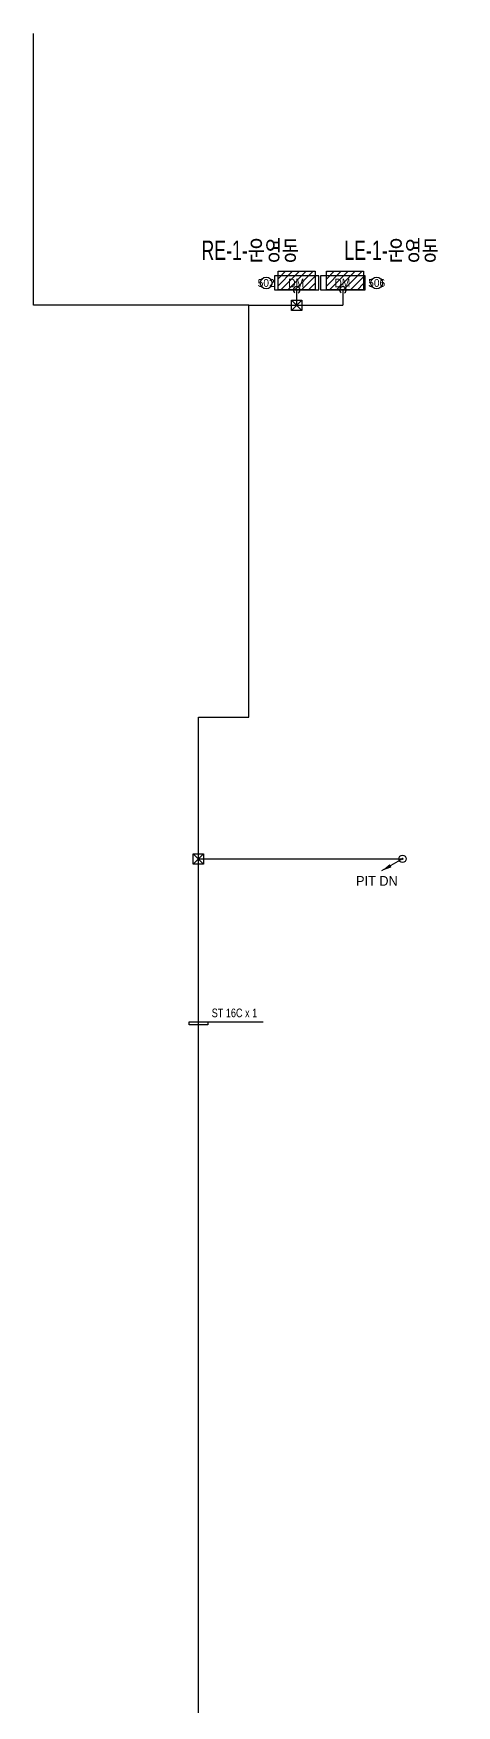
# Model space of a CAD drawing. Header units: millimetres. Extents: x 89450 to 753248, y -530175 to 1209785.
# Drawn here: x 450861 to 459042, y -307184 to -274850 of the extents above; entities that cross this region are included whole.
import ezdxf
from ezdxf.enums import TextEntityAlignment as Align

# ---------------------------------------------------------------- set-up
doc = ezdxf.new("R2010")
doc.units = ezdxf.units.MM
doc.header["$LTSCALE"] = 150
for name, color, linetype in [('------01 Distribution Panel', 3, 'Continuous'), ('-----29 Indicator', 1, 'Continuous'), ('-----99 EPMS CABLE DUCT', 4, 'Continuous'), ('-----99 EPMS CONDUIT', 4, 'Continuous'), ('-----99 EPMS DEVICE', 3, 'Continuous')]:
    doc.layers.add(name, color=color, linetype=linetype)
doc.styles.add('ELEC', font='')
doc.styles.get('ELEC').set_extended_font_data('Dotum')

# ---------------------------------------------------------------- blocks, each defined once
blk = doc.blocks.new('A02')
h = blk.add_hatch()
h.set_pattern_fill('ANSI31', color=161, scale=25, style=0)
h.set_pattern_definition([(45, (-2000, -19200), (-56.1266, 56.1266), [])])
h.paths.add_polyline_path([(-300, 300), (-300, 0), (300, 0), (300, 300)])
at = {"color": 161}
blk.add_lwpolyline([(300, 0), (-300, 0), (-300, 300), (300, 300)], close=True, dxfattribs=at)

msp = doc.modelspace()

# ---------------------------------------------------------------- linework, layer by layer
at = {"layer": '-----29 Indicator'}
for centre in [(455361, -279675), (457498, -279675)]:
    msp.add_circle(centre, 114, dxfattribs=at)
at = {"layer": '-----99 EPMS CABLE DUCT'}
for p, q in [((455850, -280007), (456050, -280207)), ((455850, -280207), (456050, -280007)), ((455950, -279810), (455950, -280107)), ((456844, -279810), (456844, -280107)), ((453951, -290711), (454151, -290911)), ((453951, -290911), (454151, -290711)), ((457997, -290811), (457591, -291045))]:
    msp.add_line(p, q, dxfattribs=at)
at = {"layer": '-----99 EPMS CABLE DUCT', "elevation": 0}
for points in [[(455850, -280007), (456050, -280007), (456050, -280207), (455850, -280207)], [(453951, -290711), (454151, -290711), (454151, -290911), (453951, -290911)]]:
    msp.add_lwpolyline(points, close=True, dxfattribs=at)
for points in [[(454051, -290811), (454051, -288069), (455023, -288069), (455023, -280107), (456844, -280107)], [(454051, -319447), (454051, -290811), (457997, -290811)]]:
    msp.add_lwpolyline(points, dxfattribs=at)
msp.add_lwpolyline([(457591, -291045, 0, 70, 0), (457767, -290944, 40, 40, 0)], format="xyseb", dxfattribs=at)
at = {"layer": '-----99 EPMS CABLE DUCT'}
msp.add_circle((457997, -290811), 10, dxfattribs=at)
at = {"layer": '-----99 EPMS CONDUIT'}
msp.add_line((453869, -293961), (455305, -293961), dxfattribs=at)
at = {"layer": '-----99 EPMS CONDUIT', "elevation": 0}
msp.add_lwpolyline([(453869, -293961), (454232, -293961), (454232, -294021), (453869, -294021)], close=True, dxfattribs=at)
at = {"layer": '-----99 EPMS CONDUIT'}
msp.add_circle((457997, -290811), 69.6, dxfattribs=at)
for centre in [(455950, -279810), (456844, -279810)]:
    msp.add_arc(centre, 63.8, 300, 240, dxfattribs=at)
at = {"layer": '-----99 EPMS DEVICE', "color": 2, "elevation": 0}
for points in [[(456380, -279540), (455520, -279540), (455520, -279810), (456380, -279810)], [(457274, -279540), (456414, -279540), (456414, -279810), (457274, -279810)]]:
    msp.add_lwpolyline(points, close=True, dxfattribs=at)

# ---------------------------------------------------------------- block references
at = {"layer": '------01 Distribution Panel', "xscale": 1.2, "yscale": 1.2, "zscale": 1.2, "rotation": 180}
for p in [(455950, -279450), (456886, -279450)]:
    msp.add_blockref('A02', p, dxfattribs=at)

# ---------------------------------------------------------------- texts
at = {"layer": '-----29 Indicator', "style": 'ELEC'}
for s, p in [('502', (455361, -279675)), ('506', (457498, -279675))]:
    msp.add_text(s, height=150, dxfattribs=at).set_placement(p, align=Align.MIDDLE_CENTER)
at = {"layer": '-----99 EPMS CABLE DUCT', "style": 'ELEC'}
msp.add_text('PIT DN', height=187.7, dxfattribs=at).set_placement((457099, -291331))
at = {"layer": '-----99 EPMS CONDUIT', "style": 'ELEC', "width": 0.8}
msp.add_text('ST 16C x 1', height=168, dxfattribs=at).set_placement((454748, -293790), align=Align.MIDDLE_CENTER)
at = {"layer": '-----99 EPMS DEVICE', "color": 2, "style": 'ELEC', "width": 0.9}
for p in [(455941, -279675), (456834, -279675)]:
    msp.add_text('DM', height=168, dxfattribs=at).set_placement(p, align=Align.MIDDLE)

# ---------------------------------------------------------------- next in the draw order: wipeouts: each hides what was drawn before it
at = {"color": 1}
for points in [[(453794, -279306), (456310, -279306), (456310, -278781), (453794, -278781)], [(456526, -279306), (459042, -279306), (459042, -278781), (456526, -278781)]]:
    msp.add_wipeout(points, dxfattribs=at).dxf.layer = '------01 Distribution Panel'

# ---------------------------------------------------------------- next in the draw order: linework, layer by layer
at = {"layer": '-----99 EPMS CABLE DUCT', "elevation": 0}
msp.add_lwpolyline([(455023, -280107), (450861, -280107), (450861, -274850)], dxfattribs=at)

# ---------------------------------------------------------------- next in the draw order: texts
at = {"layer": '------01 Distribution Panel', "style": 'ELEC', "width": 0.7}
for s, p in [('RE-1-운영동', (455052, -279043)), ('LE-1-운영동', (457784, -279043))]:
    msp.add_text(s, height=375, dxfattribs=at).set_placement(p, align=Align.MIDDLE_CENTER)

doc.saveas('drawing.dxf')
